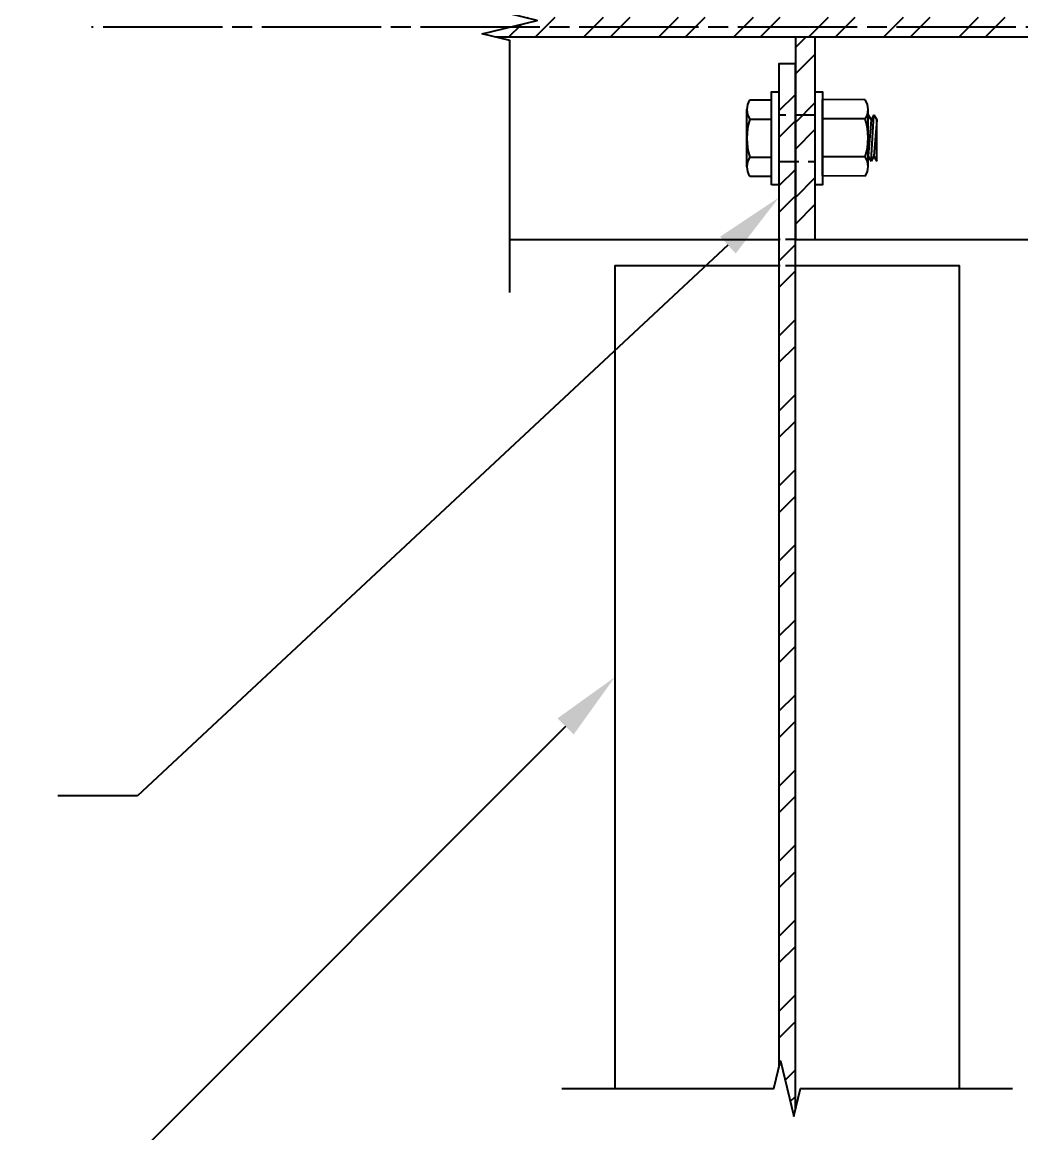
# Model space of a CAD drawing. Header units: inches. Extents: x -2661 to 42767, y -1222 to 9099.
# Drawn here: x 710.26 to 729.09, y 3264.71 to 3285.64 of the extents above; entities that cross this region are included whole.
import ezdxf
from ezdxf import colors
from ezdxf.entities.mleader import LeaderData, LeaderLine
from ezdxf.math import Vec2, Vec3

# ---------------------------------------------------------------- set-up
doc = ezdxf.new("R2010")
doc.units = ezdxf.units.IN
doc.header["$LTSCALE"] = 12
doc.header["$MEASUREMENT"] = 0
doc.linetypes.add('CENTER4', pattern=[0.9975, 0.75, -0.06125, 0.125, -0.06125])
doc.linetypes.add('HIDDEN8', pattern=[0.04625, 0.03125, -0.015])
doc.layers.add('DESIGNER COMMENTS', color=221, linetype='CONTINUOUS', plot=False)
for name, color, linetype in [('S-ANNO-NOTE', 4, 'CONTINUOUS'), ('S-BOLT', 2, 'CONTINUOUS'), ('S-BREAK', 2, 'CONTINUOUS'), ('S-STEEL', 4, 'CONTINUOUS')]:
    doc.layers.add(name, color=color, linetype=linetype)
doc.layers.add('S-HATCH1', color=1, linetype='CONTINUOUS', transparency=0.5)
doc.styles.add('Arial', font='arial.ttf', dxfattribs={"width": 0.85})

# ---------------------------------------------------------------- blocks, each defined once
blk = doc.blocks.new('*U924')
at = {"layer": 'S-BOLT'}
for p, q in [((-0.547, 0.722), (-0.136, 0.722)), ((-0.136, -0.716), (-0.136, 0.722)), ((0.824, -0.71), (0.824, 0.728)), ((1.627, 0.725), (0.824, 0.728)), ((-0.603, -0.535), (-0.603, 0.541)), ((1.683, -0.532), (1.683, 0.544)), ((1.683, 0.443), (1.738, 0.349)), ((1.738, -0.432), (1.792, 0.443)), ((1.792, 0.443), (1.738, 0.349)), ((1.792, 0.443), (1.847, 0.349)), ((-0.547, 0.361), (-0.136, 0.361)), ((1.627, 0.364), (0.824, 0.367)), ((1.738, 0.349), (1.683, -0.337)), ((1.847, 0.349), (1.792, -0.337)), ((1.847, -0.432), (1.847, 0.349)), ((-0.547, -0.355), (-0.136, -0.355)), ((1.627, -0.352), (0.824, -0.349)), ((1.683, -0.337), (1.738, -0.432)), ((1.792, -0.337), (1.738, -0.432)), ((1.792, -0.337), (1.847, -0.432)), ((-0.547, -0.716), (-0.136, -0.716)), ((1.627, -0.713), (0.824, -0.71))]:
    blk.add_line(p, q, dxfattribs=at)
for points in [[(-0.136, -0.875), (-0.136, 0.875), (0, 0.875), (0, -0.875)], [(0.688, -0.875), (0.688, 0.875), (0.824, 0.875), (0.824, -0.875)]]:
    blk.add_lwpolyline(points, close=True, dxfattribs=at)
at = {"layer": 'S-BOLT', "linetype": 'HIDDEN8'}
blk.add_lwpolyline([(0.688, 0.438), (0, 0.437), (0, -0.437), (0.687, -0.437)], close=True, dxfattribs=at)
at = {"layer": 'S-BOLT'}
for centre, radius, start, end in [((-0.283, 0.541), 0.32, 145.6372, 214.3628), ((1.363, 0.544), 0.32, 325.6372, 34.3628), ((0.573, 0.003), 1.176, 162.2765, 197.7235), ((0.507, 0.006), 1.176, 342.2765, 17.7235), ((-0.283, -0.535), 0.32, 145.6372, 214.3628), ((1.363, -0.532), 0.32, 325.6372, 34.3628)]:
    blk.add_arc(centre, radius, start, end, dxfattribs=at)

msp = doc.modelspace()

# ---------------------------------------------------------------- hatches: boundary and pattern name
at = {"layer": 'S-HATCH1'}
h = msp.add_hatch(dxfattribs=at)
h.set_pattern_fill('STEEL', color=256, scale=8, style=0)
h.set_pattern_definition([(45, (-2969.0072, 515.6574), (-0.70710678, 0.70710678), []), (45, (-2969.0072, 516.1574), (-0.70710678, 0.70710678), [])])
h.paths.add_polyline_path([(743.1867, 3285.35907), (742.9346, 3285.42038), (743.9724, 3285.67276), (743.7203, 3285.73407), (719.7203, 3285.73407), (719.9724, 3285.67276), (718.9346, 3285.42038), (719.1867, 3285.35907)])
h = msp.add_hatch(dxfattribs=at)
h.set_pattern_fill('STEEL', color=256, scale=8, angle=-180, style=0)
h.set_pattern_definition([(225, (4542.622, 5862.6813), (0.70710678, -0.70710678), []), (225, (4542.622, 5862.1813), (0.70710678, -0.70710678), [])])
h.paths.add_polyline_path([(725.21547, 3285.35907), (724.84047, 3285.35907), (724.84047, 3281.54657), (725.21547, 3281.54657)])
h = msp.add_hatch(dxfattribs=at)
h.set_pattern_fill('STEEL', color=256, scale=8, style=0)
h.set_pattern_definition([(45, (-1159.086, 4144.8431), (-0.7071068, 0.7071068), []), (45, (-1159.086, 4145.3431), (-0.7071068, 0.7071068), [])])
h.paths.add_polyline_path([(724.84047, 3284.85907), (724.52797, 3284.85907), (724.52797, 3265.94186), (724.55803, 3266.06547), (724.81041, 3265.02767), (724.84047, 3265.15127)])

# ---------------------------------------------------------------- linework, layer by layer
at = {"layer": 'DESIGNER COMMENTS', "linetype": 'CENTER4', "ltscale": 0.25}
msp.add_line((749.94685, 3285.54657), (711.57148, 3285.54657), dxfattribs=at)
at = {"layer": 'S-BREAK'}
for points in [[(719.4535, 3280.54657), (719.4535, 3285.29418), (718.9346, 3285.42038), (719.9724, 3285.67276), (719.4535, 3285.79895), (719.4535, 3292.04657)], [(720.43422, 3265.54657), (724.43184, 3265.54657), (724.55803, 3266.06547), (724.81041, 3265.02767), (724.9366, 3265.54657), (728.93422, 3265.54657)]]:
    msp.add_lwpolyline(points, dxfattribs=at)
at = {"layer": 'S-STEEL', "color": 2, "linetype": 'HIDDEN8', "ltscale": 0.5}
for p, q in [((724.84047, 3281.54657), (724.52797, 3281.54657)), ((724.84047, 3281.04657), (724.52797, 3281.04657))]:
    msp.add_line(p, q, dxfattribs=at)
at = {"layer": 'S-STEEL', "color": 4}
for points in [[(747.1867, 3285.35907), (719.1867, 3285.35907)], [(719.4535, 3281.54657), (724.52797, 3281.54657)], [(724.84047, 3281.54657), (747.4535, 3281.54657)]]:
    msp.add_lwpolyline(points, dxfattribs=at)
at = {"layer": 'S-STEEL'}
msp.add_lwpolyline([(725.21547, 3285.35907), (724.84047, 3285.35907), (724.84047, 3281.54657), (725.21547, 3281.54657)], close=True, dxfattribs=at)
for points in [[(724.84047, 3265.15127), (724.84047, 3284.85907), (724.52797, 3284.85907), (724.52797, 3265.94186)], [(724.52797, 3281.04657), (721.43422, 3281.04657), (721.43422, 3265.54657)], [(727.93422, 3265.54657), (727.93422, 3281.04657), (724.84047, 3281.04657)]]:
    msp.add_lwpolyline(points, dxfattribs=at)

# ---------------------------------------------------------------- block references
at = {"layer": 'S-BOLT'}
msp.add_blockref('*U924', (724.52797, 3283.45273), dxfattribs=at)

# ---------------------------------------------------------------- leaders
at = {"layer": 'S-ANNO-NOTE'}
ml = msp.add_multileader_mtext('Standard', dxfattribs=at)
ml.set_content('\\A1;CONNECTION PER DETAIL -/-', color=4, style='Arial')
ml.set_leader_properties(color=2)
ml.build(insert=Vec2(0, 0))
ml.multileader.update_dxf_attribs({"has_text_frame": 1, "dogleg_length": 0.36, "arrow_head_size": 1.3125, "scale": 12})
ctx = ml.context
ctx.base_point, ctx.scale, ctx.char_height, ctx.arrow_head_size, ctx.landing_gap_size, ctx.plane_origin = Vec3(696.75978, 3271.05904), 12, 1.125, 1.3125, 1.08, Vec3(817.5166, 3533.91957)
ctx.text_align_type = 2
notes = []
notes.append((ctx, [(0, (1, 1, 0), (712.43422, 3271.05904), (-1, 0), 1.5, [(0, [(724.52797, 3282.33589)], 0, [])])]))
ctx.mtext.insert, ctx.mtext.width, ctx.mtext.alignment, ctx.mtext.flow_direction = Vec3(709.85422, 3271.63113), 14.9809717, 3, 5
ml = msp.add_multileader_mtext('Standard', dxfattribs=at)
ml.set_content('\\A1;STEEL BEAM PER PLAN', color=4, style='Arial')
ml.set_leader_properties(color=2)
ml.build(insert=Vec2(0, 0))
ml.multileader.update_dxf_attribs({"dogleg_length": 0.36, "arrow_head_size": 1.3125, "scale": 12})
ctx = ml.context
ctx.base_point, ctx.scale, ctx.char_height, ctx.arrow_head_size, ctx.landing_gap_size, ctx.plane_origin = Vec3(693.57598, 3264.29657), 12, 1.125, 1.3125, 1.08, Vec3(818.5166, 3528.1571)
ctx.text_align_type = 2
notes.append((ctx, [(0, (1, 1, 0), (712.43422, 3264.29657), (-1, 0), 1.5, [(0, [(721.43422, 3273.29657)], 0, [])])]))
ctx.mtext.insert, ctx.mtext.width, ctx.mtext.alignment, ctx.mtext.flow_direction = Vec3(709.85422, 3264.86866), 16, 3, 5
ml = msp.add_multileader_mtext('Standard', dxfattribs=at)
ml.set_content('\\A1;HSS COLUMN PER PLAN', color=4, style='Arial')
ml.set_leader_properties(color=2)
ml.build(insert=Vec2(0, 0))
ml.multileader.update_dxf_attribs({"dogleg_length": 0.36, "arrow_head_size": 1.3125, "scale": 12})
ctx = ml.context
ctx.base_point, ctx.scale, ctx.char_height, ctx.arrow_head_size, ctx.landing_gap_size, ctx.plane_origin = Vec3(783.1569, 3259.79657), 12, 1.125, 1.3125, 1.08, Vec3(717.1518, 3524.4206)
ctx.text_align_type = 2
notes.append((ctx, [(1, (1, 1, 0), (802.4861, 3259.79657), (-1, 0), 1.5, [(0, [(809.7361, 3267.04657)], 0, [])])]))
ctx.mtext.insert, ctx.mtext.width, ctx.mtext.alignment, ctx.mtext.flow_direction = Vec3(799.9061, 3260.36866), 18, 3, 5
for ctx, leaders in notes:
    for number, flags, end, landing, length, lines in leaders:
        leader = LeaderData()
        leader.index, (leader.has_last_leader_line, leader.has_dogleg_vector, leader.attachment_direction) = number, flags
        leader.last_leader_point, leader.dogleg_vector, leader.dogleg_length = Vec3(end), Vec3(landing), length
        for number, points, colour, breaks in lines:
            line = LeaderLine()
            line.index, line.vertices, line.color, line.breaks = number, Vec3.list(points), colors.encode_raw_color(colour), breaks
            leader.lines.append(line)
        ctx.leaders.append(leader)

doc.saveas('drawing.dxf')
